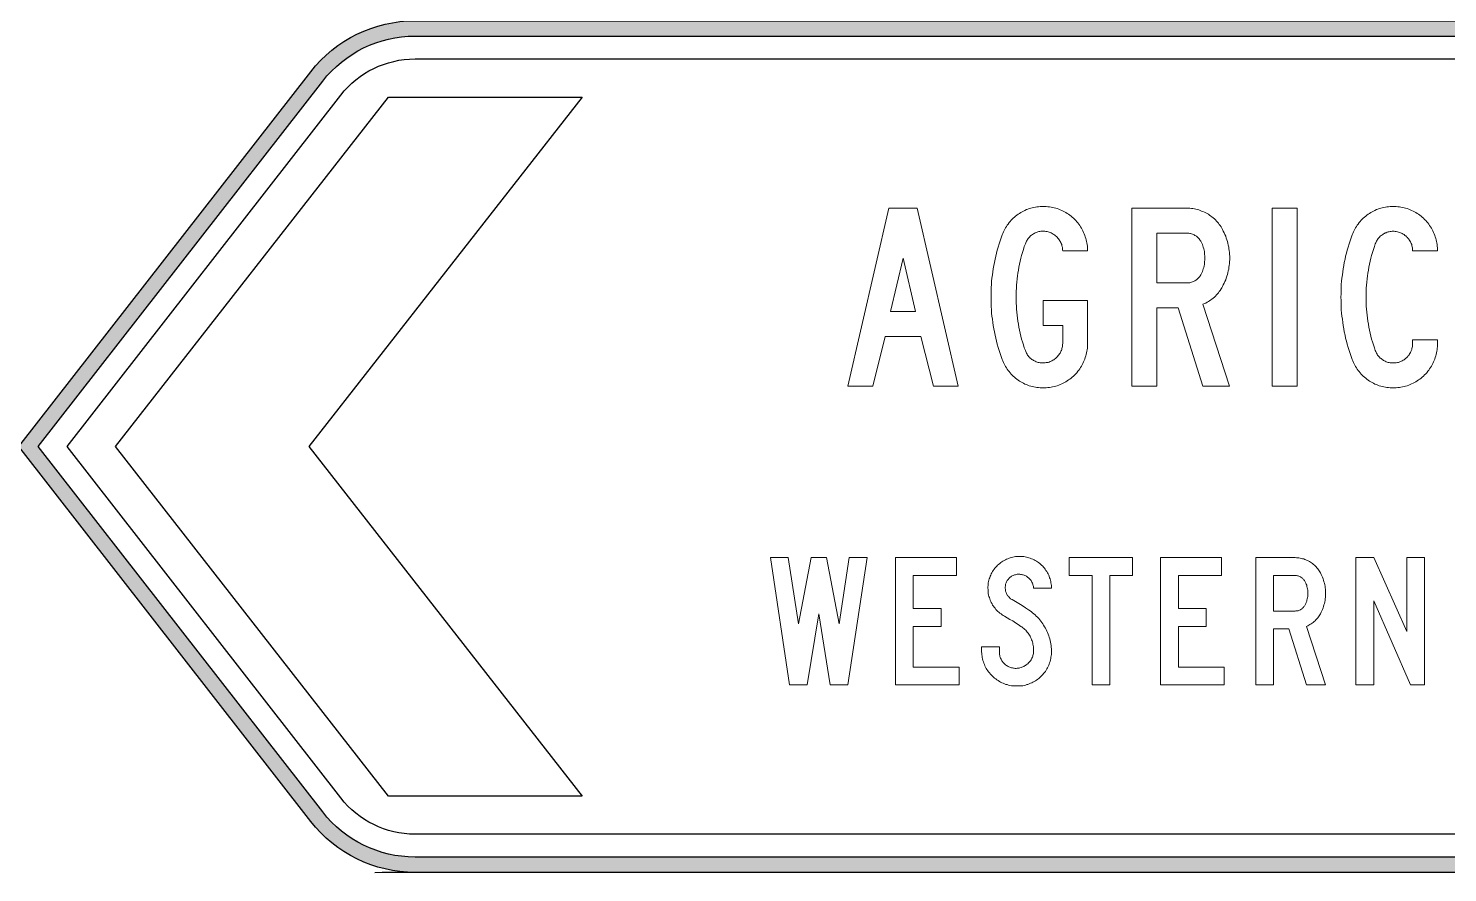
# Model space of a CAD drawing. Extents: x 0 to 420, y 0 to 297.
# Drawn here: x 96 to 170.4, y 188.5 to 232.8 of the extents above; entities that cross this region are included whole.
import ezdxf

# ---------------------------------------------------------------- set-up
doc = ezdxf.new("R2010")
doc.units = 0
doc.header["$LTSCALE"] = 10
doc.layers.add('BLUE', color=7, linetype='CONTINUOUS', true_color=0x003594)
doc.layers.add('GREY', color=252, linetype='CONTINUOUS')

msp = doc.modelspace()

# ---------------------------------------------------------------- hatches: boundary and pattern name
at = {"layer": 'BLUE'}
h = msp.add_hatch(color=256, dxfattribs=at)
edge = h.paths.add_edge_path(flags=16)
edge.add_arc((261.860403, 195.4283533), 6.1380375, -90, 0, ccw=False)
edge.add_line((261.860403, 189.2903158), (116.2545238, 189.2903158))
edge.add_arc((116.2545238, 195.4283533), 6.1380375, 217.921745521, 270, ccw=False)
edge.add_line((111.4125275, 191.6560097), (96.4792405, 210.8236491))
edge.add_line((96.4792405, 210.8236491), (111.4125275, 229.9912885))
edge.add_arc((116.2545238, 226.2189449), 6.1380375, 90, 142.078254479, ccw=False)
edge.add_line((116.2545238, 232.3569825), (261.860403, 232.3569825))
edge.add_arc((261.860403, 226.2189449), 6.1380375, 0, 90, ccw=False)
edge.add_line((267.9984405, 226.2189449), (267.9984405, 195.4283533))
edge = h.paths.add_edge_path()
edge.add_arc((261.860403, 195.4283533), 6.9380375, -90, 0, ccw=False)
edge.add_line((261.860403, 188.4903158), (116.2545238, 188.4903158))
edge.add_arc((116.2545238, 195.4283533), 6.9380375, 217.921745521, 270, ccw=False)
edge.add_line((110.7814468, 191.164342), (95.4651071, 210.8236491))
edge.add_line((95.4651071, 210.8236491), (110.7814468, 230.4829562))
edge.add_arc((116.2545238, 226.2189449), 6.9380375, 90, 142.078254479, ccw=False)
edge.add_line((116.2545238, 233.1569825), (261.860403, 233.1569825))
edge.add_arc((261.860403, 226.2189449), 6.9380375, 0, 90, ccw=False)
edge.add_line((268.7984405, 226.2189449), (268.7984405, 195.4283533))

# ---------------------------------------------------------------- linework, layer by layer
for points in [[(268.7984405, 195.4283533, -0.4142135624), (261.860403, 188.4903158), (116.2545238, 188.4903158, -0.2312278684), (110.7814468, 191.164342), (95.4651071, 210.8236491), (110.7814468, 230.4829562, -0.2312278684), (116.2545238, 233.1569825), (261.860403, 233.1569825, -0.4142135624), (268.7984405, 226.2189449)], [(267.9984405, 195.4283533, -0.4142135624), (261.860403, 189.2903158), (116.2545238, 189.2903158, -0.2312278684), (111.4125275, 191.6560097), (96.4792405, 210.8236491), (111.4125275, 229.9912885, -0.2312278684), (116.2545238, 232.3569825), (261.860403, 232.3569825, -0.4142135624), (267.9984405, 226.2189449)], [(266.7984405, 195.4283533, -0.4142135624), (261.860403, 190.4903158), (116.2545238, 190.4903158, -0.2312278684), (112.3591486, 192.3935113), (98.0004405, 210.8236491), (112.3591486, 229.2537869, -0.2312278684), (116.2545238, 231.1569825), (261.860403, 231.1569825, -0.4142135624), (266.7984405, 226.2189449)]]:
    msp.add_lwpolyline(points, format="xyb", close=True, dxfattribs=at)
msp.add_lwpolyline([(114.8647498, 192.4903158), (100.54118, 210.8236491), (114.8647498, 229.1569825), (125.0168955, 229.1569825), (110.6933257, 210.8236491), (125.0168955, 192.4903158)], close=True, dxfattribs=at)
at = {"layer": 'BLUE', "lineweight": 0}
for points in [[(151.5352117, 216.2350383), (151.5352117, 218.476422), (149.207621, 218.476422), (149.207621, 217.167642), (150.2342688, 217.167642), (150.2342688, 216.2350383), (150.2264317, 216.1801792), (150.2264317, 216.1253202), (150.2185947, 216.0704611), (150.2107577, 216.0234391), (150.1950837, 215.9685801), (150.1794097, 215.913721), (150.1637357, 215.866699), (150.1402247, 215.8196769), (150.1167137, 215.7648179), (150.0932026, 215.7177959), (150.0618546, 215.6786108), (150.0305066, 215.6315888), (149.9991586, 215.5924038), (149.9678105, 215.5453817), (149.9286255, 215.5061967), (149.8894405, 215.4748487), (149.8502555, 215.4356637), (149.8032334, 215.4043156), (149.7640484, 215.3729676), (149.7170264, 215.3494566), (149.6700043, 215.3181086), (149.6229823, 215.2945975), (149.5681232, 215.2789235), (149.5211012, 215.2554125), (149.4662422, 215.2397385), (149.4192201, 215.2319015), (149.3643611, 215.2240645), (149.309502, 215.2162275), (149.26248, 215.2083905), (149.207621, 215.2083905), (149.1527619, 215.2083905), (149.0979029, 215.2083905), (149.0508808, 215.2162275), (148.9960218, 215.2240645), (148.9411628, 215.2397385), (148.8941407, 215.2554125), (148.8392817, 215.2710865), (148.7922597, 215.2945975), (148.7452376, 215.3181086), (148.6982156, 215.3416196), (148.6590306, 215.3651306), (148.6120085, 215.3964786), (148.5728235, 215.4278267), (148.5336385, 215.4670117), (148.4944534, 215.5061967), (148.4552684, 215.5375447), (148.4239204, 215.5845668), (148.3925723, 215.6237518), (148.3612243, 215.6707738), (148.3377133, 215.7177959), (148.3142023, 215.7648179), (148.2906913, 215.8118399), (148.2750173, 215.858862), (148.2201582, 216.0077651), (148.1731362, 216.1566682), (148.1261141, 216.3134083), (148.0790921, 216.4623114), (148.0399071, 216.6190516), (148.000722, 216.7757917), (147.969374, 216.9246948), (147.938026, 217.0814349), (147.906678, 217.238175), (147.883167, 217.3949152), (147.8596559, 217.5516553), (147.8439819, 217.7083954), (147.8283079, 217.8651355), (147.8126339, 218.0218756), (147.8047969, 218.1864528), (147.7969599, 218.3431929), (147.7891229, 218.499933), (147.7891229, 218.6566731), (147.7891229, 218.8212502), (147.7969599, 218.9779904), (147.8047969, 219.1347305), (147.8126339, 219.2914706), (147.8283079, 219.4482107), (147.8439819, 219.6127878), (147.8596559, 219.769528), (147.883167, 219.9262681), (147.906678, 220.0830082), (147.938026, 220.2397483), (147.969374, 220.3886514), (148.000722, 220.5453916), (148.0399071, 220.7021317), (148.0790921, 220.8510348), (148.1261141, 221.0077749), (148.1731362, 221.156678), (148.2201582, 221.3134181), (148.2750173, 221.4623213), (148.2906913, 221.5093433), (148.3142023, 221.5563653), (148.3377133, 221.6033874), (148.3612243, 221.6504094), (148.3925723, 221.6895944), (148.4239204, 221.7366165), (148.4552684, 221.7758015), (148.4866164, 221.8149865), (148.5258014, 221.8541716), (148.5649865, 221.8855196), (148.6041715, 221.9168676), (148.6511935, 221.9482156), (148.6982156, 221.9795637), (148.7374006, 222.0030747), (148.7844226, 222.0265857), (148.8392817, 222.0500967), (148.8863037, 222.0657707), (148.9333258, 222.0814447), (148.9881848, 222.0971187), (149.0352068, 222.1049558), (149.0900659, 222.1127928), (149.1449249, 222.1127928), (149.191947, 222.1206298), (149.246806, 222.1127928), (149.301665, 222.1127928), (149.3565241, 222.1049558), (149.4113831, 222.0971187), (149.4662422, 222.0814447), (149.5211012, 222.0657707), (149.5681232, 222.0500967), (149.6229823, 222.0265857), (149.6778413, 222.0030747), (149.7248634, 221.9717267), (149.7718854, 221.9482156), (149.8189074, 221.9090306), (149.8580925, 221.8776826), (149.9051145, 221.8384975), (149.9442995, 221.7993125), (149.9834846, 221.7601275), (150.0148326, 221.7131055), (150.0461806, 221.6660834), (150.0775286, 221.6190614), (150.1088767, 221.5720393), (150.1323877, 221.5250173), (150.1558987, 221.4701583), (150.1794097, 221.4152992), (150.1950837, 221.3604402), (150.2029207, 221.3134181), (150.2185947, 221.2507221), (150.2264317, 221.1958631), (150.2264317, 221.141004), (150.2342688, 221.086145), (151.5352117, 221.086145), (151.5352117, 221.172352), (151.5352117, 221.2507221), (151.5273747, 221.3369292), (151.5117007, 221.4152992), (151.5038637, 221.5015063), (151.4881897, 221.5798764), (151.4646787, 221.6660834), (151.4411677, 221.7444535), (151.4176567, 221.8228235), (151.3941456, 221.9011936), (151.3627976, 221.9795637), (151.3314496, 222.0579337), (151.2922646, 222.1363038), (151.2530795, 222.2068368), (151.2138945, 222.2773699), (151.1668725, 222.3479029), (151.1276874, 222.418436), (151.0728284, 222.488969), (151.0258064, 222.5516651), (150.9709473, 222.6143611), (150.9160883, 222.6770572), (150.8612292, 222.7397532), (150.7985332, 222.7946123), (150.7358371, 222.8494713), (150.6731411, 222.9043304), (150.602608, 222.9591894), (150.539912, 223.0062114), (150.4693789, 223.0532335), (150.3988459, 223.1002555), (150.3283128, 223.1394405), (150.2499428, 223.1786256), (150.1794097, 223.2099736), (150.1010397, 223.2413216), (150.0226696, 223.2726696), (149.9442995, 223.3040177), (149.8659295, 223.3275287), (149.7797224, 223.3510397), (149.7013523, 223.3667137), (149.6229823, 223.3823877), (149.5367752, 223.3980617), (149.4584052, 223.4058987), (149.3721981, 223.4137358), (149.285991, 223.4215728), (149.207621, 223.4215728), (149.1214139, 223.4215728), (149.0430438, 223.4137358), (148.9568368, 223.4058987), (148.8784667, 223.3980617), (148.8000967, 223.3823877), (148.7217266, 223.3667137), (148.6355195, 223.3510397), (148.5571495, 223.3275287), (148.4787794, 223.3040177), (148.4004094, 223.2726696), (148.3298763, 223.2491586), (148.2515062, 223.2099736), (148.1809732, 223.1786256), (148.1026031, 223.1394405), (148.0320701, 223.1002555), (147.969374, 223.0532335), (147.898841, 223.0140484), (147.8283079, 222.9591894), (147.7656119, 222.9121674), (147.7029158, 222.8573083), (147.6402198, 222.8024493), (147.5853607, 222.7475902), (147.5305017, 222.6927312), (147.4756426, 222.6300352), (147.4207836, 222.5673391), (147.3737616, 222.4968061), (147.3267395, 222.43411), (147.2797175, 222.3635769), (147.2326955, 222.2930439), (147.1935104, 222.2225108), (147.1543254, 222.1519778), (147.1229774, 222.0814447), (147.0916294, 222.0030747), (147.0602813, 221.9247046), (147.0054223, 221.7679645), (146.9505632, 221.6112244), (146.8957042, 221.4544843), (146.8486822, 221.2899071), (146.8016601, 221.133167), (146.7624751, 220.9685899), (146.7232901, 220.8118498), (146.684105, 220.6472726), (146.652757, 220.4826955), (146.621409, 220.3181184), (146.590061, 220.1535413), (146.56655, 219.9889641), (146.5430389, 219.824387), (146.5195279, 219.6598099), (146.5038539, 219.4952328), (146.4960169, 219.3228186), (146.4803429, 219.1582415), (146.4725059, 218.9936644), (146.4725059, 218.8290872), (146.4725059, 218.6566731), (146.4725059, 218.492096), (146.4725059, 218.3275189), (146.4803429, 218.1629417), (146.4960169, 217.9905276), (146.5038539, 217.8259505), (146.5195279, 217.6613734), (146.5430389, 217.4967962), (146.56655, 217.3322191), (146.590061, 217.167642), (146.621409, 217.0030649), (146.652757, 216.8384877), (146.684105, 216.6739106), (146.7232901, 216.5093335), (146.7624751, 216.3447564), (146.8016601, 216.1880162), (146.8486822, 216.0234391), (146.8957042, 215.866699), (146.9505632, 215.7099589), (147.0054223, 215.5532187), (147.0602813, 215.3964786), (147.0916294, 215.3181086), (147.1229774, 215.2397385), (147.1543254, 215.1692055), (147.1935104, 215.0986724), (147.2326955, 215.0203023), (147.2797175, 214.9576063), (147.3267395, 214.8870732), (147.3737616, 214.8165402), (147.4207836, 214.7538441), (147.4756426, 214.6911481), (147.5305017, 214.628452), (147.5853607, 214.573593), (147.6402198, 214.5108969), (147.7029158, 214.4560379), (147.7656119, 214.4090159), (147.8283079, 214.3541568), (147.898841, 214.3071348), (147.969374, 214.2601128), (148.0320701, 214.2209277), (148.1026031, 214.1817427), (148.1809732, 214.1425577), (148.2515062, 214.1033726), (148.3298763, 214.0720246), (148.4004094, 214.0406766), (148.4787794, 214.0171656), (148.5571495, 213.9936546), (148.6355195, 213.9701435), (148.7217266, 213.9544695), (148.8000967, 213.9387955), (148.8784667, 213.9231215), (148.9568368, 213.9152845), (149.0430438, 213.9074475), (149.1214139, 213.8996105), (149.207621, 213.8996105), (149.285991, 213.8996105), (149.3721981, 213.9074475), (149.4584052, 213.9152845), (149.5367752, 213.9231215), (149.6229823, 213.9387955), (149.7013523, 213.9544695), (149.7797224, 213.9701435), (149.8659295, 213.9936546), (149.9442995, 214.0171656), (150.0226696, 214.0406766), (150.1010397, 214.0720246), (150.1794097, 214.1112096), (150.2499428, 214.1425577), (150.3283128, 214.1817427), (150.3988459, 214.2209277), (150.4693789, 214.2679498), (150.539912, 214.3149718), (150.602608, 214.3619938), (150.6731411, 214.4090159), (150.7358371, 214.4638749), (150.7985332, 214.518734), (150.8612292, 214.58143), (150.9160883, 214.636289), (150.9709473, 214.6989851), (151.0258064, 214.7695181), (151.0728284, 214.8322142), (151.1276874, 214.9027472), (151.1668725, 214.9654433), (151.2138945, 215.0438134), (151.2530795, 215.1143464), (151.2922646, 215.1848795), (151.3314496, 215.2632495), (151.3627976, 215.3416196), (151.3941456, 215.4121526), (151.4176567, 215.4983597), (151.4411677, 215.5767298), (151.4646787, 215.6550998), (151.4881897, 215.7334699), (151.5038637, 215.8196769), (151.5117007, 215.898047), (151.5273747, 215.9842541), (151.5352117, 216.0626241), (151.5352117, 216.1488312)], [(169.8973168, 216.2350383), (169.8973168, 216.4231264), (168.5885368, 216.4231264), (168.5885368, 216.2350383), (168.5885368, 216.1801792), (168.5885368, 216.1253202), (168.5806998, 216.0704611), (168.5650258, 216.0156021), (168.5571888, 215.9607431), (168.5415147, 215.905884), (168.5180037, 215.851025), (168.4944927, 215.8040029), (168.4709817, 215.7491439), (168.4474707, 215.7021219), (168.4161226, 215.6550998), (168.3847746, 215.6080778), (168.3455896, 215.5688928), (168.3142416, 215.5218707), (168.2750565, 215.4826857), (168.2280345, 215.4513377), (168.1888495, 215.4121526), (168.1418274, 215.3808046), (168.0948054, 215.3494566), (168.0477834, 215.3259456), (168.0007613, 215.3024346), (167.9459023, 215.2789235), (167.8910432, 215.2554125), (167.8440212, 215.2397385), (167.7891622, 215.2319015), (167.7343031, 215.2162275), (167.6794441, 215.2083905), (167.624585, 215.2083905), (167.561889, 215.2083905), (167.514867, 215.2083905), (167.4600079, 215.2083905), (167.4051489, 215.2162275), (167.3581268, 215.2319015), (167.3032678, 215.2397385), (167.2562458, 215.2554125), (167.2013867, 215.2710865), (167.1543647, 215.2945975), (167.1073426, 215.3181086), (167.0603206, 215.3416196), (167.0211356, 215.3729676), (166.9741135, 215.4043156), (166.9349285, 215.4356637), (166.8957435, 215.4670117), (166.8565585, 215.5061967), (166.8173734, 215.5453817), (166.7860254, 215.5845668), (166.7546774, 215.6237518), (166.7233294, 215.6707738), (166.6998183, 215.7177959), (166.6763073, 215.7648179), (166.6527963, 215.8118399), (166.6292853, 215.858862), (166.5822632, 216.0077651), (166.5352412, 216.1566682), (166.4882192, 216.3134083), (166.4411971, 216.4623114), (166.4020121, 216.6190516), (166.3628271, 216.7757917), (166.3314791, 216.9246948), (166.300131, 217.0814349), (166.268783, 217.238175), (166.245272, 217.3949152), (166.221761, 217.5516553), (166.206087, 217.7083954), (166.1825759, 217.8651355), (166.1747389, 218.0218756), (166.1590649, 218.1864528), (166.1512279, 218.3431929), (166.1512279, 218.499933), (166.1512279, 218.6566731), (166.1512279, 218.8212502), (166.1512279, 218.9779904), (166.1590649, 219.1347305), (166.1747389, 219.2914706), (166.1825759, 219.4482107), (166.206087, 219.6127878), (166.221761, 219.769528), (166.245272, 219.9262681), (166.268783, 220.0830082), (166.300131, 220.2397483), (166.3314791, 220.3886514), (166.3628271, 220.5453916), (166.4020121, 220.7021317), (166.4411971, 220.8510348), (166.4882192, 221.0077749), (166.5352412, 221.156678), (166.5822632, 221.3134181), (166.6292853, 221.4623213), (166.6527963, 221.5093433), (166.6763073, 221.5563653), (166.6998183, 221.6033874), (166.7233294, 221.6504094), (166.7546774, 221.6895944), (166.7860254, 221.7366165), (166.8173734, 221.7758015), (166.8565585, 221.8149865), (166.8957435, 221.8541716), (166.9349285, 221.8855196), (166.9741135, 221.9168676), (167.0211356, 221.9482156), (167.0603206, 221.9795637), (167.1073426, 222.0030747), (167.1543647, 222.0265857), (167.2013867, 222.0422597), (167.2562458, 222.0657707), (167.3032678, 222.0814447), (167.3581268, 222.0892817), (167.4051489, 222.0971187), (167.4600079, 222.1049558), (167.514867, 222.1127928), (167.561889, 222.1127928), (167.624585, 222.1127928), (167.6794441, 222.1049558), (167.7343031, 222.0971187), (167.7891622, 222.0892817), (167.8440212, 222.0736077), (167.8910432, 222.0579337), (167.9459023, 222.0422597), (168.0007613, 222.0187487), (168.0477834, 221.9952377), (168.0948054, 221.9638896), (168.1418274, 221.9403786), (168.1888495, 221.9011936), (168.2280345, 221.8698456), (168.2750565, 221.8306605), (168.3142416, 221.7914755), (168.3455896, 221.7522905), (168.3847746, 221.7052684), (168.4161226, 221.6660834), (168.4474707, 221.6190614), (168.4709817, 221.5642023), (168.4944927, 221.5171803), (168.5180037, 221.4701583), (168.5415147, 221.4152992), (168.5571888, 221.3604402), (168.5650258, 221.3055811), (168.5806998, 221.2507221), (168.5885368, 221.1958631), (168.5885368, 221.141004), (168.5885368, 221.086145), (169.8973168, 221.086145), (169.8973168, 221.172352), (169.8894798, 221.2507221), (169.8816428, 221.3369292), (169.8738058, 221.4152992), (169.8581317, 221.5015063), (169.8424577, 221.5798764), (169.8267837, 221.6660834), (169.8032727, 221.7444535), (169.7797617, 221.8228235), (169.7562507, 221.9011936), (169.7249026, 221.9795637), (169.6935546, 222.0579337), (169.6543696, 222.1363038), (169.6151846, 222.2068368), (169.5759995, 222.2773699), (169.5289775, 222.3479029), (169.4819555, 222.418436), (169.4349334, 222.488969), (169.3879114, 222.5516651), (169.3330523, 222.6143611), (169.2781933, 222.6770572), (169.2154973, 222.7397532), (169.1606382, 222.7946123), (169.0979422, 222.8494713), (169.0352461, 222.9043304), (168.9647131, 222.9591894), (168.902017, 223.0062114), (168.831484, 223.0532335), (168.7609509, 223.1002555), (168.6825808, 223.1394405), (168.6120478, 223.1786256), (168.5336777, 223.2099736), (168.4631447, 223.2413216), (168.3847746, 223.2726696), (168.3064046, 223.3040177), (168.2201975, 223.3275287), (168.1418274, 223.3510397), (168.0634574, 223.3667137), (167.9772503, 223.3823877), (167.8988803, 223.3980617), (167.8126732, 223.4058987), (167.7343031, 223.4137358), (167.6480961, 223.4215728), (167.561889, 223.4215728), (167.4835189, 223.4215728), (167.4051489, 223.4137358), (167.3189418, 223.4058987), (167.2405717, 223.3980617), (167.1622017, 223.3823877), (167.0759946, 223.3667137), (166.9976246, 223.3510397), (166.9192545, 223.3275287), (166.8408844, 223.3040177), (166.7625144, 223.2726696), (166.6919813, 223.2491586), (166.6136113, 223.2099736), (166.5430782, 223.1786256), (166.4647082, 223.1394405), (166.3941751, 223.1002555), (166.323642, 223.0532335), (166.260946, 223.0140484), (166.1904129, 222.9591894), (166.1277169, 222.9121674), (166.0650208, 222.8573083), (166.0023248, 222.8024493), (165.9474658, 222.7475902), (165.8847697, 222.6927312), (165.8299107, 222.6300352), (165.7828886, 222.5673391), (165.7280296, 222.4968061), (165.6810076, 222.43411), (165.6418225, 222.3635769), (165.5948005, 222.2930439), (165.5556155, 222.2225108), (165.5164304, 222.1519778), (165.4850824, 222.0814447), (165.4537344, 222.0030747), (165.4223864, 221.9247046), (165.3596903, 221.7679645), (165.3126683, 221.6112244), (165.2578092, 221.4544843), (165.2107872, 221.2899071), (165.1637652, 221.133167), (165.1245801, 220.9685899), (165.0775581, 220.8118498), (165.0462101, 220.6472726), (165.007025, 220.4826955), (164.975677, 220.3181184), (164.952166, 220.1535413), (164.928655, 219.9889641), (164.905144, 219.824387), (164.8816329, 219.6598099), (164.8659589, 219.4952328), (164.8502849, 219.3228186), (164.8424479, 219.1582415), (164.8346109, 218.9936644), (164.8346109, 218.8290872), (164.8267739, 218.6566731), (164.8346109, 218.492096), (164.8346109, 218.3275189), (164.8424479, 218.1629417), (164.8502849, 217.9905276), (164.8659589, 217.8259505), (164.8816329, 217.6613734), (164.905144, 217.4967962), (164.928655, 217.3322191), (164.952166, 217.167642), (164.975677, 217.0030649), (165.007025, 216.8384877), (165.0462101, 216.6739106), (165.0775581, 216.5093335), (165.1245801, 216.3447564), (165.1637652, 216.1880162), (165.2107872, 216.0234391), (165.2578092, 215.866699), (165.3126683, 215.7099589), (165.3596903, 215.5532187), (165.4223864, 215.3964786), (165.4537344, 215.3181086), (165.4850824, 215.2397385), (165.5164304, 215.1692055), (165.5556155, 215.0986724), (165.5948005, 215.0203023), (165.6418225, 214.9576063), (165.6810076, 214.8870732), (165.7280296, 214.8165402), (165.7828886, 214.7538441), (165.8299107, 214.6911481), (165.8847697, 214.628452), (165.9474658, 214.573593), (166.0023248, 214.5108969), (166.0650208, 214.4560379), (166.1277169, 214.4090159), (166.1904129, 214.3541568), (166.260946, 214.3071348), (166.323642, 214.2601128), (166.3941751, 214.2209277), (166.4647082, 214.1817427), (166.5430782, 214.1425577), (166.6136113, 214.1033726), (166.6919813, 214.0720246), (166.7625144, 214.0406766), (166.8408844, 214.0171656), (166.9192545, 213.9936546), (166.9976246, 213.9701435), (167.0759946, 213.9544695), (167.1622017, 213.9387955), (167.2405717, 213.9231215), (167.3189418, 213.9152845), (167.4051489, 213.9074475), (167.4835189, 213.8996105), (167.561889, 213.8996105), (167.6480961, 213.8996105), (167.7343031, 213.9074475), (167.8126732, 213.9152845), (167.8988803, 213.9231215), (167.9772503, 213.9387955), (168.0634574, 213.9544695), (168.1418274, 213.9701435), (168.2201975, 213.9936546), (168.3064046, 214.0171656), (168.3847746, 214.0406766), (168.4631447, 214.0720246), (168.5336777, 214.1112096), (168.6120478, 214.1425577), (168.6825808, 214.1817427), (168.7609509, 214.2209277), (168.831484, 214.2679498), (168.902017, 214.3149718), (168.9647131, 214.3619938), (169.0352461, 214.4090159), (169.0979422, 214.4638749), (169.1606382, 214.518734), (169.2154973, 214.58143), (169.2781933, 214.636289), (169.3330523, 214.6989851), (169.3879114, 214.7695181), (169.4349334, 214.8322142), (169.4819555, 214.9027472), (169.5289775, 214.9654433), (169.5759995, 215.0438134), (169.6151846, 215.1143464), (169.6543696, 215.1848795), (169.6935546, 215.2632495), (169.7249026, 215.3416196), (169.7562507, 215.4121526), (169.7797617, 215.4983597), (169.8032727, 215.5767298), (169.8267837, 215.6550998), (169.8424577, 215.7334699), (169.8581317, 215.8196769), (169.8738058, 215.898047), (169.8816428, 215.9842541), (169.8894798, 216.0626241), (169.8973168, 216.1488312)], [(138.9646541, 213.9936546), (141.1119938, 223.3275287), (142.6010249, 223.3275287), (144.7483646, 213.9936546), (143.4474216, 213.9936546), (142.7891131, 216.6033775), (140.9239056, 216.6033775), (140.2734341, 213.9936546), (138.9646541, 213.9936546)], [(158.6198652, 219.2209375), (158.6590502, 219.3071446), (158.7060722, 219.3933517), (158.7452573, 219.4795587), (158.7844423, 219.5736028), (158.8157903, 219.6598099), (158.8471383, 219.753854), (158.8706494, 219.847898), (158.9019974, 219.9419421), (158.9176714, 220.0359862), (158.9411824, 220.1300302), (158.9568564, 220.2319113), (158.9725304, 220.3259554), (158.9803674, 220.4199995), (158.9882044, 220.5218805), (158.9960414, 220.6159246), (158.9960414, 220.7099687), (158.9960414, 220.8118498), (158.9882044, 220.9058938), (158.9803674, 221.0077749), (158.9725304, 221.101819), (158.9568564, 221.1958631), (158.9411824, 221.2899071), (158.9176714, 221.3917882), (158.9019974, 221.4858323), (158.8706494, 221.5798764), (158.8471383, 221.6660834), (158.8157903, 221.7601275), (158.7844423, 221.8541716), (158.7452573, 221.9403786), (158.7060722, 222.0344227), (158.6590502, 222.1206298), (158.6198652, 222.2068368), (158.5806801, 222.2773699), (158.5414951, 222.3400659), (158.4944731, 222.410599), (158.447451, 222.473295), (158.400429, 222.5359911), (158.353407, 222.5908501), (158.2985479, 222.6535462), (158.2436889, 222.7084052), (158.1888298, 222.7632643), (158.1261338, 222.8181233), (158.0634377, 222.8651453), (158.0007417, 222.9121674), (157.9380456, 222.9591894), (157.8753496, 223.0062114), (157.8048165, 223.0453965), (157.7342835, 223.0845815), (157.6637504, 223.1159295), (157.5932174, 223.1472775), (157.5226843, 223.1786256), (157.4443143, 223.2099736), (157.3737812, 223.2334846), (157.2954111, 223.2569956), (157.2248781, 223.2726696), (157.146508, 223.2883437), (157.068138, 223.3040177), (156.9897679, 223.3118547), (156.9113979, 223.3196917), (156.8330278, 223.3275287), (156.7546577, 223.3275287), (153.8628025, 223.3275287), (153.8628025, 213.9936546), (155.1637455, 213.9936546), (155.1637455, 218.1002457), (156.2844374, 218.1002457), (157.5932174, 213.9936546), (158.9882044, 213.9936546), (157.5932174, 218.2883338), (157.6637504, 218.3196819), (157.7342835, 218.3510299), (157.8048165, 218.3902149), (157.8753496, 218.4293999), (157.9380456, 218.468585), (158.0007417, 218.515607), (158.0634377, 218.562629), (158.1261338, 218.6096511), (158.1888298, 218.6645101), (158.2436889, 218.7193692), (158.2985479, 218.7742282), (158.353407, 218.8290872), (158.400429, 218.8917833), (158.447451, 218.9544793), (158.4944731, 219.0171754), (158.5414951, 219.0877084), (158.5806801, 219.1504045)], [(161.2295882, 213.9936546), (161.2295882, 223.3275287), (162.5305311, 223.3275287), (162.5305311, 213.9936546), (161.2295882, 213.9936546)], [(156.7546577, 219.4090257), (155.1637455, 219.4090257), (155.1637455, 222.0187487), (156.7546577, 222.0187487), (156.8016798, 222.0187487), (156.8487018, 222.0109117), (156.8957238, 222.0030747), (156.9427459, 221.9952377), (156.9897679, 221.9795637), (157.03679, 221.9638896), (157.083812, 221.9482156), (157.130834, 221.9247046), (157.1700191, 221.9011936), (157.2092041, 221.8776826), (157.2483891, 221.8541716), (157.2875741, 221.8228235), (157.3267592, 221.7836385), (157.3581072, 221.7522905), (157.3894552, 221.7131055), (157.4208032, 221.6739204), (157.4521513, 221.6347354), (157.4756623, 221.5955504), (157.4991733, 221.5563653), (157.5305213, 221.4858323), (157.5618694, 221.4152992), (157.5853804, 221.3447662), (157.6088914, 221.2742331), (157.6324024, 221.1958631), (157.6480764, 221.12533), (157.6637504, 221.0547969), (157.6715874, 220.9764269), (157.6794244, 220.8980568), (157.6872614, 220.8275238), (157.6872614, 220.7491537), (157.6872614, 220.6786207), (157.6872614, 220.6002506), (157.6794244, 220.5218805), (157.6715874, 220.4513475), (157.6637504, 220.3729774), (157.6480764, 220.3024444), (157.6324024, 220.2240743), (157.6088914, 220.1535413), (157.5853804, 220.0830082), (157.5618694, 220.0124752), (157.5305213, 219.9419421), (157.4991733, 219.871409), (157.4756623, 219.832224), (157.4521513, 219.785202), (157.4208032, 219.7460169), (157.3894552, 219.7068319), (157.3581072, 219.6754839), (157.3267592, 219.6362989), (157.2875741, 219.6049508), (157.2483891, 219.5736028), (157.2092041, 219.5500918), (157.1700191, 219.5187438), (157.130834, 219.4952328), (157.083812, 219.4795587), (157.03679, 219.4560477), (156.9897679, 219.4403737), (156.9427459, 219.4325367), (156.8957238, 219.4168627), (156.8487018, 219.4090257), (156.8016798, 219.4090257)], [(141.8565094, 220.7099687), (141.2060379, 217.9121575), (142.5148179, 217.9121575)], [(135.9003848, 198.3274796), (134.905085, 204.9967717), (135.8376888, 204.9967717), (136.3706052, 201.524978), (137.0367507, 204.9967717), (137.8361253, 204.9967717), (138.5022708, 201.524978), (139.0351872, 204.9967717), (139.9677909, 204.9967717), (138.9646541, 198.3274796), (138.0320504, 198.3274796), (137.436438, 202.0578944), (136.8329885, 198.3274796), (135.9003848, 198.3274796)], [(141.4646591, 198.3274796), (141.4646591, 204.9967717), (144.6621575, 204.9967717), (144.6621575, 204.064168), (142.3972628, 204.064168), (142.3972628, 202.3243526), (143.8627829, 202.3243526), (143.8627829, 201.3917489), (142.3972628, 201.3917489), (142.3972628, 199.2600833), (144.7953866, 199.2600833), (144.7953866, 198.3274796), (141.4646591, 198.3274796)], [(146.9113782, 200.0594579), (146.9113782, 200.3259161), (145.9787745, 200.3259161), (145.9787745, 200.129991), (145.9787745, 200.0516209), (145.9866115, 199.9732508), (145.9866115, 199.9027178), (146.0022855, 199.8243477), (146.0101225, 199.7538147), (146.0336335, 199.6832816), (146.0493076, 199.6049116), (146.0728186, 199.5343785), (146.0963296, 199.4638455), (146.1276776, 199.3933124), (146.1511886, 199.3227793), (146.1903737, 199.2600833), (146.2217217, 199.1895502), (146.2609067, 199.1268542), (146.3079288, 199.0641581), (146.3471138, 199.0014621), (146.3941358, 198.9466031), (146.4411579, 198.883907), (146.4960169, 198.829048), (146.5508759, 198.7820259), (146.605735, 198.7271669), (146.660594, 198.6801449), (146.7232901, 198.6331228), (146.7781491, 198.5861008), (146.8408452, 198.5469158), (146.9113782, 198.5077307), (146.9740743, 198.4685457), (147.0446073, 198.4371977), (147.1073034, 198.4058496), (147.1778364, 198.3823386), (147.2483695, 198.3509906), (147.3189025, 198.3353166), (147.3972726, 198.3118056), (147.4678056, 198.2961316), (147.5461757, 198.2804575), (147.6167088, 198.2726205), (147.6950788, 198.2647835), (147.7656119, 198.2647835), (147.8439819, 198.2647835), (147.914515, 198.2647835), (147.985048, 198.2647835), (148.0555811, 198.2726205), (148.1339511, 198.2804575), (148.2044842, 198.2961316), (148.2750173, 198.3118056), (148.3455503, 198.3353166), (148.4082464, 198.3509906), (148.4787794, 198.3745016), (148.5493125, 198.4058496), (148.6120085, 198.4371977), (148.6747046, 198.4685457), (148.7374006, 198.4998937), (148.8000967, 198.5390787), (148.8627927, 198.5782638), (148.9254888, 198.6174488), (148.9803478, 198.6644708), (149.0352068, 198.7114929), (149.0900659, 198.7585149), (149.1370879, 198.813374), (149.18411, 198.868233), (149.231132, 198.923092), (149.278154, 198.9779511), (149.3251761, 199.0328101), (149.3643611, 199.0955062), (149.3957091, 199.1582022), (149.4348941, 199.2208983), (149.4662422, 199.2835943), (149.4975902, 199.3541274), (149.5211012, 199.4168234), (149.5446122, 199.4873565), (149.5681232, 199.5578895), (149.5916343, 199.6284226), (149.6073083, 199.6989556), (149.6151453, 199.7694887), (149.6308193, 199.8400217), (149.6386563, 199.9105548), (149.6386563, 199.9810878), (149.6464933, 200.0516209), (149.6386563, 200.129991), (149.6386563, 200.216198), (149.6308193, 200.3024051), (149.6229823, 200.3886122), (149.6073083, 200.4748192), (149.5916343, 200.5610263), (149.5681232, 200.6472334), (149.5524492, 200.7334404), (149.5289382, 200.8196475), (149.4975902, 200.8980175), (149.4662422, 200.9842246), (149.4348941, 201.0625947), (149.4035461, 201.1488017), (149.3643611, 201.2271718), (149.3251761, 201.3055419), (149.278154, 201.3760749), (149.231132, 201.454445), (149.18411, 201.524978), (149.1370879, 201.5955111), (149.0822289, 201.6660441), (149.0273698, 201.7365772), (148.9725108, 201.8071102), (148.9098147, 201.8698063), (148.8471187, 201.9325023), (148.7844226, 201.9951984), (148.7217266, 202.0500574), (148.6511935, 202.1049165), (148.5884975, 202.1597755), (148.5179644, 202.2146346), (148.4395944, 202.2616566), (148.2750173, 202.3713747), (148.1026031, 202.4810928), (147.930189, 202.5908108), (147.7499379, 202.6926919), (147.5775237, 202.794573), (147.5383387, 202.818084), (147.4991537, 202.841595), (147.4678056, 202.8729431), (147.4364576, 202.9042911), (147.4051096, 202.9356391), (147.3737616, 202.9669871), (147.3502506, 203.0061722), (147.3189025, 203.0375202), (147.3032285, 203.0767052), (147.2797175, 203.1158902), (147.2640435, 203.1629123), (147.2483695, 203.2020973), (147.2405325, 203.2412823), (147.2248585, 203.2883044), (147.2248585, 203.3353264), (147.2170214, 203.3745114), (147.2170214, 203.4215335), (147.2170214, 203.4685555), (147.2248585, 203.5077405), (147.2326955, 203.5547626), (147.2405325, 203.6017846), (147.2562065, 203.6409696), (147.2718805, 203.6801547), (147.2875545, 203.7271767), (147.3110655, 203.7663617), (147.3267395, 203.7977098), (147.3580876, 203.8368948), (147.3815986, 203.8760798), (147.4129466, 203.9074278), (147.4442946, 203.9387759), (147.4756426, 203.9701239), (147.5148277, 203.9936349), (147.5540127, 204.0171459), (147.5853607, 204.040657), (147.6323828, 204.064168), (147.6715678, 204.079842), (147.7107528, 204.095516), (147.7577749, 204.103353), (147.7969599, 204.119027), (147.8439819, 204.126864), (147.883167, 204.126864), (147.930189, 204.126864), (147.977211, 204.126864), (148.0242331, 204.119027), (148.0712551, 204.119027), (148.1182771, 204.103353), (148.1574622, 204.095516), (148.2044842, 204.079842), (148.2515062, 204.056331), (148.2906913, 204.040657), (148.3298763, 204.0171459), (148.3690613, 203.9936349), (148.4082464, 203.9622869), (148.4474314, 203.9309389), (148.4787794, 203.8995908), (148.5101274, 203.8682428), (148.5414755, 203.8290578), (148.5728235, 203.7898728), (148.5963345, 203.7506877), (148.6198455, 203.7115027), (148.6433565, 203.6644807), (148.6590306, 203.6252956), (148.6747046, 203.5782736), (148.6903786, 203.5312516), (148.6982156, 203.4842295), (148.7060526, 203.4372075), (148.7060526, 203.3901855), (149.6386563, 203.3901855), (149.6386563, 203.4685555), (149.6386563, 203.5390886), (149.6308193, 203.6096216), (149.6151453, 203.6723177), (149.6073083, 203.7428507), (149.5916343, 203.8133838), (149.5681232, 203.8839168), (149.5446122, 203.9466129), (149.5211012, 204.0171459), (149.4975902, 204.079842), (149.4662422, 204.142538), (149.4348941, 204.2052341), (149.3957091, 204.2679301), (149.3565241, 204.3306262), (149.3173391, 204.3854852), (149.278154, 204.4403443), (149.231132, 204.4952033), (149.18411, 204.5500623), (149.1292509, 204.5970844), (149.0822289, 204.6441064), (149.0273698, 204.6911284), (148.9646738, 204.7381505), (148.9098147, 204.7773355), (148.8549557, 204.8165205), (148.7922597, 204.8478686), (148.7295636, 204.8870536), (148.6668676, 204.9184016), (148.5963345, 204.9419126), (148.5336385, 204.9654237), (148.4631054, 204.9889347), (148.3925723, 205.0124457), (148.3298763, 205.0281197), (148.2593432, 205.0359567), (148.1888102, 205.0516307), (148.1182771, 205.0516307), (148.0477441, 205.0594677), (147.977211, 205.0594677), (147.906678, 205.0594677), (147.8361449, 205.0516307), (147.7656119, 205.0516307), (147.6950788, 205.0359567), (147.6245458, 205.0281197), (147.5540127, 205.0124457), (147.4834797, 204.9889347), (147.4207836, 204.9654237), (147.3502506, 204.9419126), (147.2875545, 204.9184016), (147.2248585, 204.8870536), (147.1621624, 204.8478686), (147.0994664, 204.8165205), (147.0446073, 204.7773355), (146.9819113, 204.7381505), (146.9270522, 204.6911284), (146.8721932, 204.6441064), (146.8173341, 204.5970844), (146.7703121, 204.5500623), (146.7232901, 204.4952033), (146.676268, 204.4403443), (146.637083, 204.3854852), (146.590061, 204.3306262), (146.5587129, 204.2679301), (146.5195279, 204.2052341), (146.4881799, 204.142538), (146.4568319, 204.079842), (146.4254838, 204.0171459), (146.4019728, 203.9466129), (146.3784618, 203.8839168), (146.3627878, 203.8133838), (146.3471138, 203.7428507), (146.3314398, 203.6723177), (146.3236028, 203.6096216), (146.3157658, 203.5390886), (146.3079288, 203.4685555), (146.3079288, 203.3901855), (146.3157658, 203.3196524), (146.3157658, 203.2491193), (146.3236028, 203.1785863), (146.3314398, 203.1080532), (146.3471138, 203.0375202), (146.3627878, 202.9669871), (146.3862988, 202.9042911), (146.4019728, 202.833758), (146.4333208, 202.763225), (146.4568319, 202.7005289), (146.4881799, 202.6378329), (146.5273649, 202.5751368), (146.5587129, 202.5124408), (146.597898, 202.4497447), (146.637083, 202.3948857), (146.684105, 202.3400267), (146.7311271, 202.2851676), (146.7781491, 202.2303086), (146.8330082, 202.1754495), (146.8800302, 202.1284275), (146.9348892, 202.0892425), (146.9975853, 202.0422204), (147.0524443, 202.0030354), (147.1151404, 201.9638504), (147.1778364, 201.9246653), (147.3267395, 201.8462953), (147.4678056, 201.7600882), (147.6167088, 201.6738811), (147.7577749, 201.5798371), (147.898841, 201.485793), (148.0399071, 201.3917489), (148.0947661, 201.3604009), (148.1496252, 201.3133789), (148.1966472, 201.2741938), (148.2436692, 201.2350088), (148.2906913, 201.1879868), (148.3298763, 201.1409647), (148.3768983, 201.0861057), (148.4160834, 201.0390837), (148.4552684, 200.9842246), (148.4866164, 200.9293656), (148.5179644, 200.8745065), (148.5493125, 200.8196475), (148.5806605, 200.7569514), (148.6041715, 200.6942554), (148.6276825, 200.6393964), (148.6433565, 200.5767003), (148.6590306, 200.5140043), (148.6747046, 200.4513082), (148.6903786, 200.3886122), (148.6982156, 200.3180791), (148.7060526, 200.2553831), (148.7060526, 200.192687), (148.7060526, 200.129991), (148.7060526, 200.0751319), (148.7060526, 200.0202729), (148.6982156, 199.9732508), (148.6825416, 199.9183918), (148.6747046, 199.8713698), (148.6590306, 199.8243477), (148.6433565, 199.7694887), (148.6198455, 199.7224667), (148.5963345, 199.6832816), (148.5728235, 199.6362596), (148.5414755, 199.5892375), (148.5101274, 199.5500525), (148.4787794, 199.5108675), (148.4395944, 199.4716825), (148.4004094, 199.4324974), (148.3612243, 199.4011494), (148.3220393, 199.3698014), (148.2828543, 199.3384534), (148.2358322, 199.3149423), (148.1888102, 199.2914313), (148.1417882, 199.2679203), (148.0947661, 199.2522463), (148.0477441, 199.2287353), (147.992885, 199.2208983), (147.945863, 199.2052243), (147.891004, 199.1973872), (147.8439819, 199.1973872), (147.7969599, 199.1895502), (147.7421008, 199.1895502), (147.6950788, 199.1973872), (147.6480568, 199.1973872), (147.6010347, 199.2130613), (147.5461757, 199.2208983), (147.4991537, 199.2365723), (147.4521316, 199.2522463), (147.4129466, 199.2679203), (147.3659246, 199.2914313), (147.3267395, 199.3149423), (147.2797175, 199.3462904), (147.2405325, 199.3776384), (147.2013474, 199.4089864), (147.1699994, 199.4403344), (147.1308144, 199.4716825), (147.0994664, 199.5108675), (147.0681183, 199.5500525), (147.0446073, 199.5892375), (147.0210963, 199.6362596), (146.9975853, 199.6754446), (146.9740743, 199.7224667), (146.9584003, 199.7694887), (146.9427262, 199.8165107), (146.9348892, 199.8635328), (146.9192152, 199.9105548), (146.9113782, 199.9654138), (146.9113782, 200.0124359)], [(151.7703219, 198.3274796), (151.7703219, 204.064168), (150.57126, 204.064168), (150.57126, 204.9967717), (153.9019876, 204.9967717), (153.9019876, 204.064168), (152.7029256, 204.064168), (152.7029256, 198.3274796), (151.7703219, 198.3274796)], [(155.3675077, 198.3274796), (155.3675077, 204.9967717), (158.5650061, 204.9967717), (158.5650061, 204.064168), (156.3001114, 204.064168), (156.3001114, 202.3243526), (157.7656315, 202.3243526), (157.7656315, 201.3917489), (156.3001114, 201.3917489), (156.3001114, 199.2600833), (158.6982352, 199.2600833), (158.6982352, 198.3274796), (155.3675077, 198.3274796)], [(163.7531041, 202.0578944), (163.7922891, 202.1362645), (163.8314741, 202.2067975), (163.8628222, 202.2851676), (163.8941702, 202.3635377), (163.9176812, 202.4419077), (163.9411922, 202.5202778), (163.9647032, 202.5986478), (163.9803773, 202.6770179), (163.9960513, 202.755388), (164.0038883, 202.841595), (164.0117253, 202.9199651), (164.0195623, 203.0061722), (164.0273993, 203.0845422), (164.0273993, 203.1707493), (164.0195623, 203.2491193), (164.0117253, 203.3353264), (164.0038883, 203.4136965), (163.9960513, 203.4999035), (163.9803773, 203.5782736), (163.9647032, 203.6566437), (163.9411922, 203.7350137), (163.9176812, 203.8133838), (163.8941702, 203.8917538), (163.8628222, 203.9701239), (163.8314741, 204.048494), (163.7922891, 204.119027), (163.7531041, 204.1973971), (163.7217561, 204.2522561), (163.690408, 204.3071152), (163.651223, 204.3619742), (163.612038, 204.4089962), (163.5728529, 204.4638553), (163.5258309, 204.5108773), (163.4866459, 204.5578993), (163.4396238, 204.6049214), (163.3847648, 204.6441064), (163.3377428, 204.6832914), (163.2828837, 204.7224765), (163.2280247, 204.7616615), (163.1731656, 204.7930095), (163.1183066, 204.8243575), (163.0556105, 204.8557056), (162.9929145, 204.8792166), (162.9380555, 204.9027276), (162.8753594, 204.9262386), (162.8126634, 204.9419126), (162.7499673, 204.9575867), (162.6872713, 204.9732607), (162.6167382, 204.9810977), (162.5540422, 204.9889347), (162.4913461, 204.9889347), (162.4208131, 204.9967717), (160.3596805, 204.9967717), (160.3596805, 198.3274796), (161.2922842, 198.3274796), (161.2922842, 201.2585198), (162.0916588, 201.2585198), (163.0242625, 198.3274796), (164.0195623, 198.3274796), (163.0242625, 201.3917489), (163.0869586, 201.423097), (163.1418176, 201.454445), (163.2045137, 201.485793), (163.2593727, 201.517141), (163.3142317, 201.5563261), (163.3690908, 201.5955111), (163.4239498, 201.6425331), (163.4709719, 201.6895552), (163.5179939, 201.7365772), (163.5650159, 201.7835992), (163.612038, 201.8384583), (163.651223, 201.8933173), (163.690408, 201.9481764), (163.7217561, 202.0030354)], [(165.6183115, 198.3274796), (165.6183115, 204.9967717), (166.5509152, 204.9967717), (168.2828935, 201.1252907), (168.2828935, 204.9967717), (169.2154973, 204.9967717), (169.2154973, 198.3274796), (168.4866557, 198.3274796), (166.5509152, 202.7240399), (166.5509152, 198.3274796), (165.6183115, 198.3274796)], [(162.4208131, 202.1911235), (161.2922842, 202.1911235), (161.2922842, 204.064168), (162.4208131, 204.064168), (162.4678351, 204.056331), (162.5070201, 204.056331), (162.5462052, 204.048494), (162.5853902, 204.040657), (162.6245752, 204.0249829), (162.6637603, 204.0093089), (162.7029453, 203.9936349), (162.7342933, 203.9701239), (162.7734783, 203.9466129), (162.8048264, 203.9231019), (162.8361744, 203.8917538), (162.8675224, 203.8604058), (162.8910334, 203.8290578), (162.9145444, 203.7977098), (162.9380555, 203.7663617), (162.9537295, 203.7271767), (162.9850775, 203.6644807), (163.0085885, 203.6096216), (163.0320995, 203.5469256), (163.0477735, 203.4842295), (163.0634476, 203.4215335), (163.0712846, 203.3588374), (163.0869586, 203.2883044), (163.0869586, 203.2256083), (163.0947956, 203.1629123), (163.0947956, 203.0923792), (163.0869586, 203.0296832), (163.0869586, 202.9669871), (163.0712846, 202.8964541), (163.0634476, 202.833758), (163.0477735, 202.771062), (163.0320995, 202.7083659), (163.0085885, 202.6456699), (162.9850775, 202.5908108), (162.9537295, 202.5281148), (162.9380555, 202.4889298), (162.9145444, 202.4575817), (162.8910334, 202.4262337), (162.8675224, 202.3948857), (162.8361744, 202.3635377), (162.8048264, 202.3321896), (162.7734783, 202.3086786), (162.7342933, 202.2851676), (162.7029453, 202.2616566), (162.6637603, 202.2459826), (162.6245752, 202.2303086), (162.5853902, 202.2146346), (162.5462052, 202.2067975), (162.5070201, 202.1989605), (162.4678351, 202.1989605)]]:
    msp.add_lwpolyline(points, close=True, dxfattribs=at)
at = {"layer": 'GREY'}
for p, q in [((114.5323964, 188.4903158), (114.1513889, 188.4649153)), ((267.1131999, 188.4903158), (114.5323964, 188.4903158))]:
    msp.add_line(p, q, dxfattribs=at)

doc.saveas('drawing.dxf')
